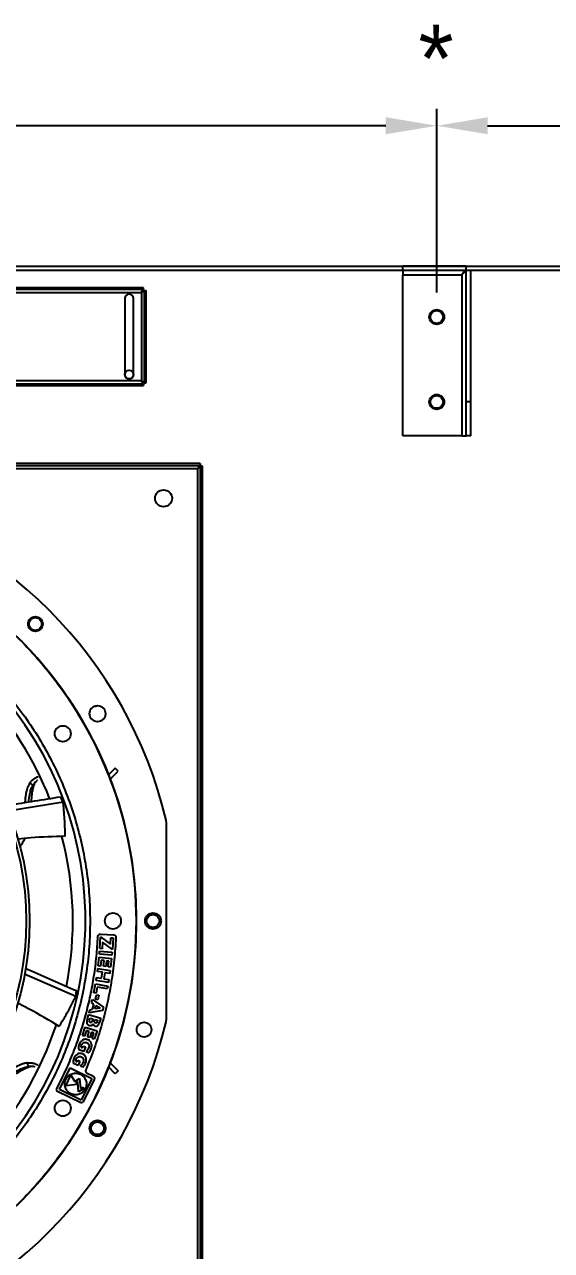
# Model space of a CAD drawing. Header units: inches. Extents: x 1229 to 1453, y -1023 to -720.
# Drawn here: x 1307.59 to 1323.12, y -934.96 to -898.87 of the extents above; entities that cross this region are included whole.
import ezdxf

# ---------------------------------------------------------------- set-up
doc = ezdxf.new("R2010")
doc.units = ezdxf.units.IN
doc.header["$MEASUREMENT"] = 0
doc.header["$PDSIZE"] = -1
doc.dimstyles.new('RAE Solutions', dxfattribs={"dimtxt": 2, "dimasz": 1.5, "dimexe": 0.5, "dimexo": 0.5, "dimgap": 0.5, "dimtad": 0, "dimtih": 1, "dimtoh": 1, "dimdec": 3, "dimrnd": 0.125, "dimzin": 1, "dimdsep": 46, "dimlunit": 5, "dimtxsty": 'Standard', "dimcen": 0.09, "dimadec": 0, "dimazin": 0, "dimtfac": 1, "dimtdec": 3, "dimtofl": 0, "dimtmove": 0, "dimatfit": 3, "dimfxl": 1, "dimtolj": 1, "dimtzin": 1, "dimarcsym": 0})

# ---------------------------------------------------------------- blocks, each defined once
blk = doc.blocks.new('*D274')
at = {"color": 0, "lineweight": -2, "transparency": 16777216}
for p, q in [((1279.736, -906.764), (1279.736, -901.353)), ((1319.736, -906.764), (1319.736, -901.353)), ((1281.236, -901.853), (1297.736, -901.853)), ((1318.236, -901.853), (1301.736, -901.853))]:
    blk.add_line(p, q, dxfattribs=at)
at = {"color": 0, "transparency": 16777216}
for points in [[(1281.236, -901.603), (1281.236, -902.103), (1279.736, -901.853)], [(1318.236, -901.603), (1318.236, -902.103), (1319.736, -901.853)]]:
    blk.add_solid(points, dxfattribs=at)
at = {"layer": 'Defpoints', "color": 0, "transparency": 16777216}
for p in [(1319.736, -901.853), (1279.736, -907.264), (1319.736, -907.264)]:
    blk.add_point(p, dxfattribs=at)
at = {"color": 0, "transparency": 16777216, "insert": (1299.736, -901.853), "char_height": 2, "attachment_point": 5}
blk.add_mtext('\\A1;40', dxfattribs=at)
blk = doc.blocks.new('*D275')
at = {"color": 0, "lineweight": -2, "transparency": 16777216}
for p, q in [((1319.736, -906.764), (1319.736, -901.353)), ((1359.674, -906.764), (1359.674, -901.353)), ((1321.236, -901.853), (1337.705, -901.853)), ((1358.174, -901.853), (1341.705, -901.853))]:
    blk.add_line(p, q, dxfattribs=at)
at = {"color": 0, "transparency": 16777216}
for points in [[(1321.236, -901.603), (1321.236, -902.103), (1319.736, -901.853)], [(1358.174, -901.603), (1358.174, -902.103), (1359.674, -901.853)]]:
    blk.add_solid(points, dxfattribs=at)
at = {"layer": 'Defpoints', "color": 0, "transparency": 16777216}
for p in [(1359.674, -901.853), (1319.736, -907.264), (1359.674, -907.264)]:
    blk.add_point(p, dxfattribs=at)
at = {"color": 0, "transparency": 16777216, "insert": (1339.705, -901.853), "char_height": 2, "attachment_point": 5}
blk.add_mtext('\\A1;40', dxfattribs=at)

msp = doc.modelspace()

# ---------------------------------------------------------------- linework, layer by layer
at = {"color": 18, "linetype": 'Continuous', "lineweight": 25, "true_color": 0x000000}
for p, q in [((1239.6739, -905.9825), (1358.6739, -905.9825)), ((1358.6739, -906.1155), (1239.6739, -906.1155)), ((1318.7364, -906.1125), (1318.7364, -905.9825)), ((1320.5993, -905.9825), (1318.7364, -905.9825)), ((1318.7364, -906.1125), (1318.7364, -906.2465)), ((1320.5993, -906.1125), (1320.5993, -905.9825)), ((1320.6064, -909.9825), (1320.6064, -906.1196)), ((1320.7364, -909.9825), (1320.7364, -906.1196)), ((1320.4724, -906.2465), (1318.7364, -906.2465)), ((1318.7364, -910.9825), (1318.7364, -906.2465)), ((1320.4724, -906.2465), (1320.4724, -910.9825)), ((1311.096, -906.6239), (1287.2517, -906.6239)), ((1311.096, -906.6739), (1287.2517, -906.6739)), ((1287.3069, -906.7569), (1311.0409, -906.7569)), ((1311.0409, -906.7569), (1311.0409, -909.3659)), ((1311.096, -906.6739), (1311.096, -906.6239)), ((1311.1239, -906.7017), (1311.1739, -906.7017)), ((1311.1239, -909.421), (1311.1239, -906.7017)), ((1311.1739, -909.421), (1311.1739, -906.7017)), ((1310.5489, -906.9364), (1310.5489, -909.1864)), ((1310.7989, -909.1864), (1310.7989, -906.9364)), ((1311.0409, -909.3659), (1287.3069, -909.3659)), ((1287.2517, -909.4489), (1311.096, -909.4489)), ((1287.2517, -909.4989), (1311.096, -909.4989)), ((1311.096, -909.4489), (1311.096, -909.4989)), ((1311.1239, -909.421), (1311.1739, -909.421)), ((1320.7364, -909.9825), (1320.6064, -909.9825)), ((1320.6064, -910.9825), (1320.6064, -909.9825)), ((1320.7364, -910.9825), (1320.7364, -909.9825)), ((1320.4724, -910.9825), (1318.7364, -910.9825)), ((1320.4724, -910.9825), (1320.6064, -910.9825)), ((1320.7364, -910.9825), (1320.6064, -910.9825)), ((1312.7665, -911.7987), (1285.7607, -911.7987)), ((1312.7665, -911.8617), (1285.7607, -911.8617)), ((1312.7665, -911.7987), (1312.7665, -911.8617)), ((1312.8366, -911.8687), (1312.7736, -911.8687)), ((1312.7736, -939.2706), (1312.7736, -911.8687)), ((1312.8366, -939.2706), (1312.8366, -911.8687)), ((1285.8366, -911.9447), (1312.6906, -911.9447)), ((1312.6906, -911.9447), (1312.6906, -939.1947)), ((1310.2668, -920.7656), (1310.0694, -920.963)), ((1310.1162, -921.0833), (1310.352, -920.8475)), ((1310.352, -920.8475), (1310.2668, -920.7656)), ((1308.7307, -921.7608), (1308.6553, -921.6059)), ((1308.7307, -921.7608), (1307.1038, -922.0277)), ((1307.7897, -921.7158), (1307.7889, -921.7448)), ((1307.7954, -921.7438), (1307.7983, -921.6845)), ((1311.7723, -922.3832), (1311.7618, -922.2929)), ((1311.7724, -925.2608), (1311.7723, -922.3832)), ((1311.7723, -928.1384), (1311.7724, -925.2608)), ((1309.8135, -926.0736), (1309.8343, -925.7284)), ((1309.8343, -925.7284), (1310.123, -925.9421)), ((1309.8364, -925.6475), (1310.2101, -925.6638)), ((1309.8924, -925.8835), (1309.8807, -926.0776)), ((1310.1814, -926.0957), (1309.8924, -925.8835)), ((1310.123, -925.9421), (1310.1343, -925.7538)), ((1310.1343, -925.7538), (1310.2017, -925.7579)), ((1310.2017, -925.7579), (1310.1814, -926.0957)), ((1309.7616, -926.5837), (1309.791, -926.3224)), ((1309.791, -926.3224), (1310.1572, -926.3636)), ((1309.7988, -926.2333), (1309.8065, -926.1453)), ((1310.1659, -926.2654), (1309.7988, -926.2333)), ((1309.8065, -926.1453), (1310.1736, -926.1773)), ((1309.8807, -926.0776), (1309.8135, -926.0736)), ((1310.1736, -926.1773), (1310.1659, -926.2654)), ((1309.7391, -926.75), (1309.7521, -926.6626)), ((1309.7521, -926.6626), (1310.1166, -926.7171)), ((1309.8285, -926.5913), (1309.7616, -926.5837)), ((1309.848, -926.4177), (1309.8285, -926.5913)), ((1309.9363, -926.4277), (1309.848, -926.4177)), ((1309.9181, -926.5897), (1309.9363, -926.4277)), ((1309.9849, -926.5972), (1309.9181, -926.5897)), ((1310.0032, -926.4352), (1309.9849, -926.5972)), ((1310.0802, -926.4438), (1310.0032, -926.4352)), ((1310.0612, -926.6134), (1310.0802, -926.4438)), ((1310.1283, -926.621), (1310.0612, -926.6134)), ((1310.1572, -926.3636), (1310.1283, -926.621)), ((1309.1058, -927.4832), (1307.5938, -926.8286)), ((1309.6996, -927.014), (1309.7127, -926.9266)), ((1310.0641, -927.0685), (1309.6996, -927.014)), ((1309.7127, -926.9266), (1309.8601, -926.9487)), ((1309.8865, -926.772), (1309.7391, -926.75)), ((1309.8601, -926.9487), (1309.8865, -926.772)), ((1309.9567, -926.7825), (1309.9303, -926.9591)), ((1309.9303, -926.9591), (1310.0771, -926.9811)), ((1310.1035, -926.8045), (1309.9567, -926.7825)), ((1310.0771, -926.9811), (1310.0641, -927.0685)), ((1310.1166, -926.7171), (1310.1035, -926.8045)), ((1309.1058, -927.4832), (1309.1261, -927.3121)), ((1309.6327, -927.374), (1309.6831, -927.1068)), ((1309.6988, -927.3865), (1309.6327, -927.374)), ((1309.6831, -927.1068), (1310.0452, -927.1751)), ((1309.6831, -927.5641), (1309.7114, -927.4307)), ((1309.7328, -927.2061), (1309.6988, -927.3865)), ((1309.7114, -927.4307), (1309.7814, -927.4456)), ((1310.0288, -927.262), (1309.7328, -927.2061)), ((1310.0452, -927.1751), (1310.0288, -927.262)), ((1309.5697, -927.6632), (1309.5919, -927.5717)), ((1309.6337, -927.7061), (1309.5697, -927.6632)), ((1309.5919, -927.5717), (1309.9162, -927.798)), ((1309.5961, -927.8615), (1309.6337, -927.7061)), ((1309.6649, -927.851), (1309.6907, -927.744)), ((1309.753, -927.579), (1309.6831, -927.5641)), ((1309.6907, -927.744), (1309.8181, -927.8289)), ((1309.7814, -927.4456), (1309.753, -927.579)), ((1309.4344, -928.1859), (1309.4817, -928.0184)), ((1309.4817, -928.0184), (1309.8363, -928.1186)), ((1309.4966, -927.9658), (1309.5191, -927.8727)), ((1309.8919, -927.8985), (1309.4966, -927.9658)), ((1309.5086, -928.1707), (1309.5224, -928.1217)), ((1309.5191, -927.8727), (1309.5961, -927.8615)), ((1309.5224, -928.1217), (1309.6064, -928.1454)), ((1309.6064, -928.1454), (1309.5893, -928.2061)), ((1309.8181, -927.8289), (1309.6649, -927.851)), ((1309.8363, -928.1186), (1309.7944, -928.2671)), ((1309.9162, -927.798), (1309.8919, -927.8985)), ((1311.7618, -928.2287), (1311.7723, -928.1384)), ((1309.2973, -928.6322), (1309.3773, -928.3817)), ((1309.4145, -928.4863), (1309.3614, -928.6527)), ((1309.3773, -928.3817), (1309.7284, -928.4938)), ((1309.4992, -928.5134), (1309.4145, -928.4863)), ((1309.4496, -928.6687), (1309.4992, -928.5134)), ((1309.4727, -928.323), (1309.5041, -928.3369)), ((1309.7284, -928.4938), (1309.6496, -928.7405)), ((1309.6584, -928.2089), (1309.6712, -928.1637)), ((1309.6712, -928.1637), (1309.7473, -928.1853)), ((1309.7473, -928.1853), (1309.7345, -928.2304)), ((1309.7714, -928.3175), (1309.7944, -928.2671)), ((1309.2437, -928.8161), (1309.2019, -928.8917)), ((1309.303, -928.7655), (1309.2437, -928.8161)), ((1309.3614, -928.6527), (1309.2973, -928.6322)), ((1309.5137, -928.6891), (1309.4496, -928.6687)), ((1309.5633, -928.5338), (1309.5137, -928.6891)), ((1309.6372, -928.5574), (1309.5633, -928.5338)), ((1309.5852, -928.72), (1309.6372, -928.5574)), ((1309.6496, -928.7405), (1309.5852, -928.72)), ((1309.0889, -929.2275), (1309.044, -929.3013)), ((1309.1502, -929.1794), (1309.0889, -929.2275)), ((1309.2019, -928.8917), (1309.1854, -928.978)), ((1309.3393, -929.1001), (1309.1972, -929.0492)), ((1309.2648, -928.9795), (1309.2654, -928.947)), ((1309.2648, -928.9795), (1309.3055, -928.9941)), ((1309.2654, -928.947), (1309.2724, -928.9192)), ((1309.3055, -928.9941), (1309.3233, -928.9447)), ((1309.3233, -928.9447), (1309.3868, -928.9675)), ((1309.3868, -928.9675), (1309.3393, -929.1001)), ((1309.4805, -929.143), (1309.4048, -929.1158)), ((1308.6254, -930.2234), (1308.9338, -929.5854)), ((1308.9338, -929.5854), (1309.5719, -929.8938)), ((1309.044, -929.3013), (1309.0239, -929.3868)), ((1309.1726, -929.5152), (1309.0328, -929.4584)), ((1309.1032, -929.3916), (1309.1052, -929.3592)), ((1309.1032, -929.3916), (1309.1433, -929.4079)), ((1309.1052, -929.3592), (1309.1133, -929.3317)), ((1309.1433, -929.4079), (1309.1631, -929.3593)), ((1309.1631, -929.3593), (1309.2256, -929.3847)), ((1309.2256, -929.3847), (1309.1726, -929.5152)), ((1309.312, -929.5638), (1309.2375, -929.5336)), ((1310.2668, -929.756), (1310.0694, -929.5586)), ((1310.1162, -929.4383), (1310.352, -929.6741)), ((1308.8082, -930.1148), (1308.9623, -929.7961)), ((1308.9623, -929.7961), (1309.0794, -929.9896)), ((1309.0794, -929.9896), (1309.2164, -929.897)), ((1309.2164, -929.897), (1309.2374, -930.1926)), ((1309.5719, -929.8938), (1309.2634, -930.5318)), ((1309.6443, -929.9256), (1309.3338, -930.568)), ((1309.4363, -929.7413), (1309.6063, -929.8224)), ((1310.352, -929.6741), (1310.2668, -929.756)), ((1309.2301, -930.6026), (1308.5847, -930.2948)), ((1309.2634, -930.5318), (1308.6254, -930.2234)), ((1309.1305, -930.074), (1308.8082, -930.1148)), ((1309.1671, -929.9982), (1309.1087, -930.0377)), ((1309.1087, -930.0377), (1309.1305, -930.074)), ((1309.1882, -930.2945), (1309.1671, -929.9982)), ((1309.3543, -930.1822), (1309.1882, -930.2945)), ((1309.2374, -930.1926), (1309.2951, -930.1536)), ((1309.2951, -930.1536), (1309.3543, -930.1822))]:
    msp.add_line(p, q, dxfattribs=at)
for centre, radius in [((1319.7364, -907.4825), 0.2187), ((1319.7364, -907.4825), 0.1875), ((1310.6739, -909.1737), 0.125), ((1319.7364, -909.9825), 0.2187), ((1319.7364, -909.9825), 0.1875), ((1311.6906, -912.8197), 0.25), ((1299.1739, -925.2608), 11.7126), ((1307.9153, -916.5194), 0.1875), ((1299.1739, -925.2608), 8.5704), ((1299.1739, -925.2608), 8.472), ((1311.3786, -925.2608), 0.1875), ((1309.7435, -931.3632), 0.1875)]:
    msp.add_circle(centre, radius, dxfattribs=at)
for centre, radius, start, end in [((1310.6739, -906.9364), 0.125, 0, 180), ((1310.6739, -909.1864), 0.125, 180, 0), ((1299.1739, -925.2608), 12.9331, 13.26667, 76.73333), ((1299.1739, -925.2608), 11.7147, 21.53134, 44.20264), ((1299.1739, -925.2608), 10.2157, 314.3624, 43.03697), ((1299.1739, -925.2608), 9.8425, 21.47517, 43.01243), ((1299.1739, -925.2608), 11.7147, 339.09994, 20.90006), ((1299.1739, -925.2608), 9.8425, 348.7557, 14.65988), ((1299.1739, -925.2608), 12.9331, 283.26667, 346.73333), ((1299.1739, -925.2608), 9.8425, 316.0273, 341.93053), ((1299.1739, -925.2608), 11.7147, 315.79736, 338.46866)]:
    msp.add_arc(centre, radius, start, end, dxfattribs=at)
for points, knots in [([(1320.4724, -906.2465), (1320.4829, -906.229), (1320.5041, -906.1939), (1320.5358, -906.1496), (1320.5676, -906.1186), (1320.5887, -906.1146), (1320.5993, -906.1125)], [0, 0, 0, 0, 0.24999971, 0.50000315, 0.74999934, 1, 1, 1, 1]), ([(1320.6064, -906.1196), (1320.6053, -906.1207), (1320.6031, -906.1228), (1320.5871, -906.1359), (1320.5608, -906.1593), (1320.5221, -906.1979), (1320.4897, -906.2296), (1320.4724, -906.2465)], [0, 0, 0, 0, 0.1511534, 0.3020013, 0.4605091, 0.7119824, 1, 1, 1, 1]), ([(1311.0409, -906.7569), (1311.0451, -906.7467), (1311.0537, -906.7265), (1311.0666, -906.7001), (1311.0795, -906.6813), (1311.0893, -906.6744), (1311.0948, -906.674), (1311.096, -906.6739)], [0, 0, 0, 0, 0.2332176, 0.4664862, 0.6997632, 0.9330417, 1, 1, 1, 1]), ([(1311.1239, -906.7017), (1311.1228, -906.706), (1311.1206, -906.7146), (1311.1038, -906.7274), (1311.0794, -906.7403), (1311.0567, -906.7501), (1311.0438, -906.7556), (1311.0409, -906.7569)], [0, 0, 0, 0, 0.2332229, 0.4664916, 0.6997641, 0.9330449, 1, 1, 1, 1]), ([(1311.096, -909.4489), (1311.0917, -909.4478), (1311.0831, -909.4456), (1311.0703, -909.4288), (1311.0574, -909.4045), (1311.0476, -909.3817), (1311.0421, -909.3688), (1311.0409, -909.3659)], [0, 0, 0, 0, 0.2332229, 0.4664903, 0.6997614, 0.9330409, 1, 1, 1, 1]), ([(1311.0409, -909.3659), (1311.051, -909.3702), (1311.0713, -909.3787), (1311.0977, -909.3916), (1311.1164, -909.4045), (1311.1233, -909.4143), (1311.1238, -909.4198), (1311.1239, -909.421)], [0, 0, 0, 0, 0.233225, 0.4664945, 0.6997631, 0.9330447, 1, 1, 1, 1]), ([(1312.7665, -911.8617), (1312.7661, -911.8621), (1312.7653, -911.8629), (1312.761, -911.8689), (1312.7545, -911.8775), (1312.7429, -911.8911), (1312.7212, -911.9131), (1312.702, -911.9329), (1312.6906, -911.9447)], [0, 0, 0, 0, 0.1202754, 0.2365964, 0.3512753, 0.4667359, 0.683958, 1, 1, 1, 1]), ([(1312.6906, -911.9447), (1312.7034, -911.9323), (1312.7241, -911.9123), (1312.7484, -911.8884), (1312.7643, -911.8756), (1312.7725, -911.8699), (1312.7733, -911.8691), (1312.7736, -911.8687)], [0, 0, 0, 0, 0.3427326, 0.5568104, 0.7264845, 0.8967102, 1, 1, 1, 1]), ([(1287.4643, -925.2608), (1287.4692, -925.0053), (1287.4788, -924.4944), (1287.5568, -923.7313), (1287.681, -922.9748), (1287.8553, -922.228), (1288.0778, -921.4942), (1288.3479, -920.7766), (1288.6644, -920.0781), (1289.0259, -919.4019), (1289.4308, -918.7507), (1289.8774, -918.1274), (1290.3639, -917.5347), (1290.8881, -916.975), (1291.4477, -916.4508), (1292.0405, -915.9644), (1292.6637, -915.5177), (1293.3149, -915.1128), (1293.9912, -914.7513), (1294.6896, -914.4349), (1295.4073, -914.1648), (1296.141, -913.9422), (1296.8878, -913.7681), (1297.6444, -913.6432), (1298.4075, -913.568), (1299.1739, -913.5429), (1299.9402, -913.568), (1300.7033, -913.6432), (1301.4599, -913.7681), (1302.2067, -913.9422), (1302.9404, -914.1648), (1303.6581, -914.4349), (1304.3565, -914.7513), (1305.0328, -915.1128), (1305.684, -915.5177), (1306.3073, -915.9644), (1306.9, -916.4508), (1307.4597, -916.975), (1307.9838, -917.5347), (1308.4703, -918.1274), (1308.9169, -918.7507), (1309.3218, -919.4019), (1309.6833, -920.0781), (1309.9998, -920.7766), (1310.2699, -921.4942), (1310.4924, -922.228), (1310.6667, -922.9748), (1310.7909, -923.7313), (1310.8689, -924.4944), (1310.8786, -925.0053), (1310.8834, -925.2608)], [0, 0, 0, 0, 0.0208333, 0.0416667, 0.0625, 0.0833333, 0.1041667, 0.125, 0.1458333, 0.1666667, 0.1875, 0.2083334, 0.2291667, 0.25, 0.2708334, 0.2916666, 0.3125, 0.3333333, 0.3541667, 0.375, 0.3958333, 0.4166666, 0.4375001, 0.4583333, 0.4791667, 0.5, 0.5208333, 0.5416667, 0.5625, 0.5833334, 0.6041667, 0.625, 0.6458334, 0.6666667, 0.6875, 0.7083334, 0.7291667, 0.75, 0.7708333, 0.7916667, 0.8125, 0.8333333, 0.8541667, 0.875, 0.8958333, 0.9166667, 0.9375, 0.9583333, 0.9791667, 1, 1, 1, 1]), ([(1307.6987, -916.5194), (1307.7019, -916.4915), (1307.7082, -916.4355), (1307.7573, -916.3637), (1307.8283, -916.3149), (1307.9136, -916.2972), (1307.9993, -916.3136), (1308.0714, -916.3617), (1308.1219, -916.434), (1308.1285, -916.4909), (1308.1318, -916.5194)], [0, 0, 0, 0, 0.1231631, 0.246863, 0.3721336, 0.4977232, 0.6232986, 0.7488632, 0.8744251, 1, 1, 1, 1]), ([(1308.1318, -916.5194), (1308.1285, -916.548), (1308.1219, -916.6051), (1308.071, -916.6775), (1307.9988, -916.7253), (1307.9136, -916.7415), (1307.829, -916.7241), (1307.758, -916.6759), (1307.7084, -916.604), (1307.7019, -916.5476), (1307.6987, -916.5194)], [0, 0, 0, 0, 0.1259762, 0.2519645, 0.3777906, 0.502428, 0.6266806, 0.7512172, 0.8757515, 1, 1, 1, 1]), ([(1306.9026, -918.3736), (1307.0658, -918.5646), (1307.3921, -918.9467), (1307.8271, -919.563), (1308.2192, -920.2068), (1308.5626, -920.8782), (1308.8566, -921.5725), (1309.0991, -922.2865), (1309.2893, -923.0162), (1309.4249, -923.7577), (1309.5102, -924.5073), (1309.5208, -925.0096), (1309.5261, -925.2608)], [0, 0, 0, 0, 0.1, 0.1999999, 0.3, 0.4, 0.5, 0.6, 0.7, 0.8, 0.9, 1, 1, 1, 1]), ([(1309.5072, -919.1584), (1309.5107, -919.1279), (1309.5176, -919.0668), (1309.5712, -918.9886), (1309.6484, -918.9354), (1309.7413, -918.916), (1309.8349, -918.9338), (1309.9137, -918.9863), (1309.9689, -919.0652), (1309.9761, -919.1273), (1309.9797, -919.1584)], [0, 0, 0, 0, 0.1236678, 0.246955, 0.3715494, 0.4972579, 0.622959, 0.7486425, 0.8743191, 1, 1, 1, 1]), ([(1309.9797, -919.1584), (1309.9761, -919.1896), (1309.9689, -919.2519), (1309.9135, -919.3308), (1309.8346, -919.3831), (1309.7416, -919.4008), (1309.6494, -919.3817), (1309.572, -919.3292), (1309.5178, -919.2508), (1309.5108, -919.1892), (1309.5072, -919.1584)], [0, 0, 0, 0, 0.1258787, 0.2517706, 0.3776737, 0.5027418, 0.6267389, 0.7509527, 0.8756046, 1, 1, 1, 1]), ([(1308.4844, -919.749), (1308.4879, -919.7181), (1308.495, -919.6562), (1308.5496, -919.5776), (1308.6277, -919.5251), (1308.7206, -919.5066), (1308.8135, -919.5251), (1308.8915, -919.5776), (1308.9462, -919.6562), (1308.9533, -919.7181), (1308.9568, -919.749)], [0, 0, 0, 0, 0.12500056, 0.25000043, 0.37499897, 0.50000156, 0.62500103, 0.74999957, 0.87499944, 1, 1, 1, 1]), ([(1308.9568, -919.749), (1308.9533, -919.7799), (1308.9462, -919.8417), (1308.8915, -919.9204), (1308.8135, -919.9729), (1308.7206, -919.9914), (1308.6277, -919.9729), (1308.5496, -919.9204), (1308.495, -919.8417), (1308.4879, -919.7799), (1308.4844, -919.749)], [0, 0, 0, 0, 0.12500056, 0.25000043, 0.37499897, 0.49999844, 0.62500103, 0.74999957, 0.87499944, 1, 1, 1, 1]), ([(1307.7433, -921.2131), (1307.7374, -921.2226), (1307.7253, -921.2422), (1307.7087, -921.2737), (1307.6928, -921.3075), (1307.6798, -921.3395), (1307.6678, -921.3731), (1307.6562, -921.4102), (1307.6447, -921.454), (1307.6348, -921.4995), (1307.6257, -921.5503), (1307.6175, -921.6084), (1307.6102, -921.6793), (1307.6059, -921.735), (1307.6041, -921.7685), (1307.6038, -921.7745)], [0, 0, 0, 0, 0.0582396, 0.1192338, 0.1828828, 0.2491111, 0.2950992, 0.3644399, 0.4470258, 0.5248005, 0.601479, 0.7103133, 0.8248261, 0.9683841, 1, 1, 1, 1]), ([(1307.7201, -921.7558), (1307.7211, -921.7378), (1307.7264, -921.6449), (1307.7467, -921.5127), (1307.789, -921.3686), (1307.8207, -921.3056), (1307.8363, -921.2745)], [0, 0, 0, 0, 0.1094193, 0.561939, 0.7836919, 1, 1, 1, 1]), ([(1307.7433, -921.2131), (1307.7506, -921.2027), (1307.7669, -921.1796), (1307.7963, -921.1447), (1307.8277, -921.1124), (1307.8584, -921.085), (1307.8865, -921.0628), (1307.9176, -921.0416), (1307.9483, -921.0254), (1307.9787, -921.0144), (1307.9875, -921.0199), (1307.9922, -921.0229)], [0, 0, 0, 0, 0.07973062, 0.17825524, 0.29699472, 0.38794582, 0.48057355, 0.58257212, 0.72017982, 0.85348072, 1, 1, 1, 1]), ([(1307.8363, -921.2745), (1307.8352, -921.2723), (1307.8328, -921.2676), (1307.8255, -921.2593), (1307.8154, -921.2502), (1307.8024, -921.2408), (1307.7876, -921.2319), (1307.7722, -921.224), (1307.7571, -921.2176), (1307.7478, -921.2145), (1307.7433, -921.2131)], [0, 0, 0, 0, 0.1149699, 0.2381269, 0.3674108, 0.5000006, 0.6325863, 0.7618621, 0.8850318, 1, 1, 1, 1]), ([(1307.889, -921.2179), (1307.8825, -921.231), (1307.8693, -921.2572), (1307.8529, -921.3032), (1307.8376, -921.3557), (1307.8236, -921.4169), (1307.8126, -921.4806), (1307.804, -921.544), (1307.7971, -921.6087), (1307.7924, -921.6701), (1307.7895, -921.717), (1307.7886, -921.7378), (1307.7882, -921.7449)], [0, 0, 0, 0, 0.1011459, 0.203896, 0.2928918, 0.4152432, 0.5485184, 0.6392052, 0.753155, 0.8901965, 0.9621772, 1, 1, 1, 1]), ([(1307.9786, -921.1245), (1307.976, -921.1222), (1307.9707, -921.1176), (1307.934, -921.1475), (1307.886, -921.1971), (1307.8529, -921.2488), (1307.8363, -921.2745)], [0, 0, 0, 0, 0.2444646, 0.4943332, 0.7479227, 1, 1, 1, 1]), ([(1307.0364, -921.8657), (1307.0656, -921.8609), (1307.6063, -921.7726), (1308.1453, -921.687), (1308.6553, -921.6059)], [0, 0, 0, 0, 0.0539152, 1, 1, 1, 1]), ([(1308.7913, -922.7666), (1308.7904, -922.7082), (1308.7885, -922.5955), (1308.7824, -922.4324), (1308.7739, -922.268), (1308.7624, -922.1004), (1308.748, -921.9281), (1308.7364, -921.8158), (1308.7307, -921.7608)], [0, 0, 0, 0, 0.173712, 0.3354176, 0.48507629, 0.66326683, 0.83491621, 1, 1, 1, 1]), ([(1308.7913, -922.7666), (1308.4526, -922.7773), (1307.9862, -922.792), (1307.5223, -922.8391), (1307.3953, -922.852)], [0, 0, 0, 0, 0.7262285, 1, 1, 1, 1]), ([(1307.5962, -922.8329), (1307.5852, -922.8586), (1307.5482, -922.9452), (1307.4952, -923.0254), (1307.458, -923.0819)], [0, 0, 0, 0, 0.2958955, 1, 1, 1, 1]), ([(1310.8834, -925.2608), (1310.8786, -925.5163), (1310.8689, -926.0272), (1310.7909, -926.7903), (1310.6667, -927.5468), (1310.4924, -928.2936), (1310.2699, -929.0274), (1309.9998, -929.745), (1309.6833, -930.4435), (1309.3218, -931.1197), (1308.9169, -931.7709), (1308.4703, -932.3942), (1307.9838, -932.9869), (1307.4597, -933.5466), (1306.9, -934.0708), (1306.3073, -934.5572), (1305.684, -935.0039), (1305.0328, -935.4088), (1304.3565, -935.7703), (1303.6581, -936.0867), (1302.9404, -936.3568), (1302.2067, -936.5794), (1301.4599, -936.7535), (1300.7033, -936.8784), (1299.9402, -936.9536), (1299.1739, -936.9787), (1298.4075, -936.9536), (1297.6444, -936.8784), (1296.8878, -936.7535), (1296.141, -936.5794), (1295.4073, -936.3568), (1294.6896, -936.0867), (1293.9912, -935.7702), (1293.3149, -935.4088), (1292.6637, -935.0039), (1292.0405, -934.5572), (1291.4477, -934.0708), (1290.8881, -933.5466), (1290.3639, -932.9869), (1289.8774, -932.3942), (1289.4308, -931.7709), (1289.0259, -931.1197), (1288.6644, -930.4435), (1288.3479, -929.745), (1288.0778, -929.0274), (1287.8553, -928.2936), (1287.681, -927.5468), (1287.5568, -926.7903), (1287.4788, -926.0272), (1287.4692, -925.5163), (1287.4643, -925.2608)], [0, 0, 0, 0, 0.0208333, 0.0416667, 0.0625, 0.0833333, 0.1041667, 0.125, 0.1458333, 0.1666667, 0.1875, 0.2083333, 0.2291667, 0.25, 0.2708333, 0.2916666, 0.3125, 0.3333333, 0.3541666, 0.375, 0.3958333, 0.4166666, 0.4375, 0.4583333, 0.4791667, 0.5, 0.5208333, 0.5416667, 0.5624999, 0.5833334, 0.6041667, 0.625, 0.6458333, 0.6666667, 0.6875, 0.7083334, 0.7291666, 0.75, 0.7708333, 0.7916666, 0.8125, 0.8333333, 0.8541667, 0.875, 0.8958333, 0.9166667, 0.9375, 0.9583333, 0.9791667, 1, 1, 1, 1]), ([(1309.5261, -925.2608), (1309.5208, -925.512), (1309.5102, -926.0143), (1309.4249, -926.7639), (1309.2893, -927.5054), (1309.0991, -928.2351), (1308.8566, -928.949), (1308.5626, -929.6434), (1308.2192, -930.3147), (1307.8271, -930.9586), (1307.3921, -931.5749), (1307.0658, -931.957), (1306.9026, -932.148)], [0, 0, 0, 0, 0.10000001, 0.20000001, 0.30000005, 0.40000004, 0.49999999, 0.59999998, 0.70000005, 0.80000007, 0.90000005, 1, 1, 1, 1]), ([(1309.9613, -925.2608), (1309.9648, -925.2299), (1309.9719, -925.168), (1310.0265, -925.0894), (1310.1046, -925.0369), (1310.1975, -925.0184), (1310.2903, -925.0369), (1310.3684, -925.0894), (1310.423, -925.168), (1310.4301, -925.2299), (1310.4337, -925.2608)], [0, 0, 0, 0, 0.1250003, 0.2500003, 0.3749989, 0.4999984, 0.6250011, 0.7499997, 0.8749997, 1, 1, 1, 1]), ([(1310.4337, -925.2608), (1310.4301, -925.2917), (1310.423, -925.3535), (1310.3684, -925.4322), (1310.2903, -925.4847), (1310.1975, -925.5032), (1310.1046, -925.4847), (1310.0265, -925.4322), (1309.9719, -925.3535), (1309.9648, -925.2917), (1309.9613, -925.2608)], [0, 0, 0, 0, 0.1250003, 0.2500003, 0.3749989, 0.5000016, 0.6250011, 0.7499997, 0.8749997, 1, 1, 1, 1]), ([(1311.1424, -925.2608), (1311.1459, -925.2299), (1311.153, -925.1684), (1311.207, -925.0902), (1311.2842, -925.0376), (1311.3767, -925.0184), (1311.47, -925.0362), (1311.5488, -925.0886), (1311.604, -925.1675), (1311.6112, -925.2297), (1311.6148, -925.2608)], [0, 0, 0, 0, 0.1248118, 0.2487714, 0.3724205, 0.4972353, 0.6229443, 0.7486446, 0.8743275, 1, 1, 1, 1]), ([(1311.6148, -925.2608), (1311.6112, -925.2919), (1311.604, -925.3541), (1311.5488, -925.433), (1311.47, -925.4854), (1311.3767, -925.5032), (1311.2842, -925.484), (1311.2071, -925.4314), (1311.153, -925.3533), (1311.1459, -925.2917), (1311.1424, -925.2608)], [0, 0, 0, 0, 0.1256863, 0.2513821, 0.3770963, 0.5028119, 0.6275054, 0.751093, 0.8750863, 1, 1, 1, 1]), ([(1308.5489, -930.1871), (1308.6365, -930.0137), (1308.8118, -929.6669), (1309.0378, -929.1295), (1309.2361, -928.5813), (1309.4034, -928.0229), (1309.5399, -927.4562), (1309.6445, -926.8827), (1309.7197, -926.3045), (1309.7428, -925.9167), (1309.7543, -925.7228)], [0, 0, 0, 0, 0.1250001, 0.2500001, 0.375, 0.5, 0.625, 0.75, 0.875, 1, 1, 1, 1]), ([(1310.2853, -925.7459), (1310.2717, -925.9686), (1310.2445, -926.414), (1310.1528, -927.0773), (1310.0245, -927.7343), (1309.8554, -928.382), (1309.6505, -929.0196), (1309.482, -929.4327), (1309.3978, -929.6393)], [0, 0, 0, 0, 0.1666667, 0.3333333, 0.5, 0.6666667, 0.8333332, 1, 1, 1, 1]), ([(1309.7543, -925.7228), (1309.756, -925.7125), (1309.7592, -925.692), (1309.7785, -925.6668), (1309.8053, -925.6497), (1309.8261, -925.6483), (1309.8364, -925.6475)], [0, 0, 0, 0, 0.2499946, 0.4999976, 0.75, 1, 1, 1, 1]), ([(1310.2101, -925.6638), (1310.2203, -925.6655), (1310.2409, -925.6687), (1310.2661, -925.6881), (1310.2831, -925.7149), (1310.2846, -925.7356), (1310.2853, -925.7459)], [0, 0, 0, 0, 0.2499998, 0.4999981, 0.7500005, 1, 1, 1, 1]), ([(1307.6231, -926.6551), (1307.6505, -926.667), (1308.1533, -926.8851), (1308.6533, -927.1046), (1309.1261, -927.3121)], [0, 0, 0, 0, 0.054344, 1, 1, 1, 1]), ([(1308.6131, -928.3621), (1308.3223, -928.188), (1307.9229, -927.9487), (1307.508, -927.738), (1307.3951, -927.6806)], [0, 0, 0, 0, 0.7277419, 1, 1, 1, 1]), ([(1308.6131, -928.3621), (1308.6438, -928.3125), (1308.7032, -928.2167), (1308.7862, -928.0761), (1308.8679, -927.9332), (1308.9489, -927.7861), (1309.03, -927.6333), (1309.0809, -927.5325), (1309.1058, -927.4832)], [0, 0, 0, 0, 0.1737122, 0.3354178, 0.4850765, 0.6632671, 0.8349161, 1, 1, 1, 1]), ([(1309.4344, -928.1859), (1309.4314, -928.1975), (1309.4259, -928.2187), (1309.427, -928.2406), (1309.4276, -928.2505)], [0, 0, 0, 0, 0.5467998, 1, 1, 1, 1]), ([(1309.4276, -928.2505), (1309.429, -928.2589), (1309.4318, -928.2747), (1309.4396, -928.2886), (1309.4433, -928.295)], [0, 0, 0, 0, 0.5380935, 1, 1, 1, 1]), ([(1309.4433, -928.295), (1309.4475, -928.3006), (1309.4557, -928.3116), (1309.4671, -928.3192), (1309.4727, -928.323)], [0, 0, 0, 0, 0.5097691, 1, 1, 1, 1]), ([(1309.5054, -928.2242), (1309.5044, -928.2209), (1309.5024, -928.2135), (1309.5025, -928.1952), (1309.506, -928.181), (1309.5086, -928.1707)], [0, 0, 0, 0, 0.1913731, 0.417736, 1, 1, 1, 1]), ([(1309.5041, -928.3369), (1309.5145, -928.339), (1309.5354, -928.3432), (1309.5559, -928.337), (1309.5661, -928.3339)], [0, 0, 0, 0, 0.4994816, 1, 1, 1, 1]), ([(1309.5343, -928.2476), (1309.5308, -928.2465), (1309.5242, -928.2444), (1309.5158, -928.2392), (1309.5092, -928.2325), (1309.5066, -928.227), (1309.5054, -928.2242)], [0, 0, 0, 0, 0.2803289, 0.5308512, 0.765229, 1, 1, 1, 1]), ([(1309.5683, -928.2414), (1309.5659, -928.2431), (1309.5612, -928.2464), (1309.5527, -928.249), (1309.5435, -928.2495), (1309.5374, -928.2482), (1309.5343, -928.2476)], [0, 0, 0, 0, 0.24471167, 0.48287325, 0.72999598, 1, 1, 1, 1]), ([(1309.5661, -928.3339), (1309.5757, -928.3287), (1309.5966, -928.3175), (1309.6094, -928.2976), (1309.6163, -928.2869)], [0, 0, 0, 0, 0.46414611, 1, 1, 1, 1]), ([(1309.5893, -928.2061), (1309.587, -928.2133), (1309.5826, -928.2267), (1309.5728, -928.2367), (1309.5683, -928.2414)], [0, 0, 0, 0, 0.54013367, 1, 1, 1, 1]), ([(1309.6163, -928.2869), (1309.6185, -928.2956), (1309.6225, -928.312), (1309.6355, -928.3325), (1309.6527, -928.3474), (1309.6663, -928.3525), (1309.6733, -928.3551)], [0, 0, 0, 0, 0.2841584, 0.5380658, 0.763517, 1, 1, 1, 1]), ([(1309.6613, -928.2464), (1309.66, -928.2439), (1309.6573, -928.2389), (1309.6552, -928.226), (1309.6571, -928.216), (1309.6584, -928.2089)], [0, 0, 0, 0, 0.2142756, 0.4452135, 1, 1, 1, 1]), ([(1309.6845, -928.264), (1309.6799, -928.2622), (1309.6705, -928.2585), (1309.6644, -928.2505), (1309.6613, -928.2464)], [0, 0, 0, 0, 0.4914978, 1, 1, 1, 1]), ([(1309.6733, -928.3551), (1309.6786, -928.3563), (1309.6893, -928.3588), (1309.7128, -928.3579), (1309.7291, -928.3508), (1309.7403, -928.3459)], [0, 0, 0, 0, 0.2365317, 0.4755711, 1, 1, 1, 1]), ([(1309.7133, -928.2609), (1309.7086, -928.2628), (1309.6993, -928.2666), (1309.6894, -928.2649), (1309.6845, -928.264)], [0, 0, 0, 0, 0.50574, 1, 1, 1, 1]), ([(1309.7345, -928.2304), (1309.7322, -928.2372), (1309.7288, -928.2466), (1309.7204, -928.2565), (1309.7156, -928.2595), (1309.7133, -928.2609)], [0, 0, 0, 0, 0.5562231, 0.7866078, 1, 1, 1, 1]), ([(1309.7403, -928.3459), (1309.746, -928.3423), (1309.758, -928.3347), (1309.7668, -928.3235), (1309.7714, -928.3175)], [0, 0, 0, 0, 0.4726028, 1, 1, 1, 1]), ([(1310.8983, -928.4604), (1310.9015, -928.4321), (1310.908, -928.3756), (1310.9577, -928.3038), (1311.0286, -928.2556), (1311.1133, -928.2382), (1311.1987, -928.2545), (1311.2709, -928.3026), (1311.3215, -928.3749), (1311.3281, -928.4319), (1311.3314, -928.4604)], [0, 0, 0, 0, 0.1247761, 0.2492681, 0.3731868, 0.4974528, 0.6229639, 0.7486573, 0.8743365, 1, 1, 1, 1]), ([(1311.3314, -928.4604), (1311.3281, -928.4889), (1311.3215, -928.5458), (1311.2709, -928.6181), (1311.1987, -928.6662), (1311.1131, -928.6826), (1311.0281, -928.6649), (1310.9573, -928.6165), (1310.908, -928.5449), (1310.9015, -928.4886), (1310.8983, -928.4604)], [0, 0, 0, 0, 0.1256207, 0.2512443, 0.3768827, 0.5025359, 0.6279122, 0.7518756, 0.8754947, 1, 1, 1, 1]), ([(1309.2724, -928.9192), (1309.2793, -928.9036), (1309.2893, -928.8808), (1309.3118, -928.8572), (1309.3247, -928.8491), (1309.331, -928.845)], [0, 0, 0, 0, 0.5269166, 0.7659703, 1, 1, 1, 1]), ([(1309.4504, -928.7551), (1309.4376, -928.7512), (1309.4127, -928.7436), (1309.3741, -928.7423), (1309.3368, -928.7488), (1309.3144, -928.7599), (1309.303, -928.7655)], [0, 0, 0, 0, 0.2634457, 0.5098828, 0.7511869, 1, 1, 1, 1]), ([(1309.331, -928.845), (1309.3377, -928.8419), (1309.3507, -928.8358), (1309.3802, -928.8305), (1309.402, -928.8358), (1309.4168, -928.8394)], [0, 0, 0, 0, 0.2477257, 0.4895993, 1, 1, 1, 1]), ([(1309.4168, -928.8394), (1309.4299, -928.8453), (1309.4564, -928.8574), (1309.473, -928.8815), (1309.4814, -928.8938)], [0, 0, 0, 0, 0.490678, 1, 1, 1, 1]), ([(1309.5599, -928.8574), (1309.5545, -928.8458), (1309.5438, -928.8227), (1309.5186, -928.7938), (1309.4874, -928.7703), (1309.463, -928.7603), (1309.4504, -928.7551)], [0, 0, 0, 0, 0.2486275, 0.4900013, 0.7365508, 1, 1, 1, 1]), ([(1309.5559, -929.0206), (1309.564, -928.9922), (1309.5757, -928.9509), (1309.5721, -928.8948), (1309.5639, -928.8698), (1309.5599, -928.8574)], [0, 0, 0, 0, 0.5270945, 0.7661357, 1, 1, 1, 1]), ([(1309.2979, -929.175), (1309.2852, -929.1706), (1309.2607, -929.1621), (1309.2222, -929.1591), (1309.1847, -929.1641), (1309.1618, -929.1743), (1309.1502, -929.1794)], [0, 0, 0, 0, 0.263448, 0.5098858, 0.751189, 1, 1, 1, 1]), ([(1309.1854, -928.978), (1309.1852, -928.9914), (1309.185, -929.0159), (1309.1934, -929.0389), (1309.1972, -929.0492)], [0, 0, 0, 0, 0.5505471, 1, 1, 1, 1]), ([(1309.403, -929.2818), (1309.3981, -929.2699), (1309.3884, -929.2465), (1309.3644, -929.2165), (1309.3342, -929.1917), (1309.3103, -929.1807), (1309.2979, -929.175)], [0, 0, 0, 0, 0.2486325, 0.4900052, 0.7365447, 1, 1, 1, 1]), ([(1309.4818, -929.0016), (1309.4729, -929.022), (1309.4542, -929.0648), (1309.4217, -929.0983), (1309.4048, -929.1158)], [0, 0, 0, 0, 0.4782687, 1, 1, 1, 1]), ([(1309.4805, -929.143), (1309.4957, -929.1261), (1309.5283, -929.09), (1309.5463, -929.0448), (1309.5559, -929.0206)], [0, 0, 0, 0, 0.46563761, 1, 1, 1, 1]), ([(1309.4814, -928.8938), (1309.4848, -928.901), (1309.4919, -928.9159), (1309.4955, -928.9534), (1309.4875, -928.9817), (1309.4818, -929.0016)], [0, 0, 0, 0, 0.2144941, 0.4444935, 1, 1, 1, 1]), ([(1306.1207, -930.2723), (1306.1581, -930.2683), (1306.2787, -930.2554), (1306.4752, -930.2036), (1306.7038, -930.1155), (1306.9092, -929.9953), (1307.0966, -929.8592), (1307.2831, -929.7247), (1307.449, -929.6263), (1307.5884, -929.5697), (1307.6573, -929.5552), (1307.6914, -929.548)], [0, 0, 0, 0, 0.0620614, 0.2004007, 0.3390282, 0.477389, 0.6126252, 0.7451511, 0.8746434, 0.9381013, 1, 1, 1, 1]), ([(1307.6814, -929.437), (1307.6703, -929.4383), (1307.6475, -929.4411), (1307.6126, -929.4477), (1307.5763, -929.4564), (1307.5432, -929.4661), (1307.5095, -929.4777), (1307.4732, -929.4917), (1307.432, -929.5099), (1307.3903, -929.5305), (1307.3449, -929.5551), (1307.2945, -929.5848), (1307.2346, -929.6231), (1307.1649, -929.6708), (1307.0793, -929.732), (1306.987, -929.8001), (1306.8999, -929.8631), (1306.8245, -929.9145), (1306.7506, -929.9604), (1306.6612, -930.0087), (1306.5456, -930.0609), (1306.3999, -930.1112), (1306.2841, -930.1419), (1306.2168, -930.1527), (1306.2099, -930.1538)], [0, 0, 0, 0, 0.0202483, 0.0414534, 0.0635798, 0.0866, 0.1026437, 0.1267157, 0.1553626, 0.182381, 0.2090208, 0.2469633, 0.2866201, 0.3364241, 0.3996143, 0.4780489, 0.5477249, 0.5993163, 0.6481885, 0.7096706, 0.7866943, 0.8792852, 0.9875744, 1, 1, 1, 1]), ([(1307.7685, -929.554), (1307.7543, -929.557), (1307.7256, -929.563), (1307.6796, -929.5788), (1307.6291, -929.5994), (1307.5727, -929.6265), (1307.5251, -929.6527), (1307.4906, -929.6729), (1307.4691, -929.6858), (1307.4436, -929.7017), (1307.4141, -929.7205), (1307.3809, -929.7425), (1307.3577, -929.7585), (1307.3454, -929.7669)], [0, 0, 0, 0, 0.1134613, 0.2288293, 0.3287244, 0.4662082, 0.6156025, 0.655734, 0.7054733, 0.7648023, 0.8336923, 0.9121068, 1, 1, 1, 1]), ([(1307.6814, -929.437), (1307.6941, -929.4363), (1307.7223, -929.4347), (1307.7679, -929.4359), (1307.8128, -929.4403), (1307.8533, -929.4471), (1307.8882, -929.4553), (1307.9241, -929.4663), (1307.956, -929.4803), (1307.9835, -929.4971), (1307.9847, -929.5075), (1307.9853, -929.513)], [0, 0, 0, 0, 0.0797342, 0.1782556, 0.2969954, 0.3879448, 0.4805745, 0.5825715, 0.7201796, 0.8534806, 1, 1, 1, 1]), ([(1307.6914, -929.548), (1307.6924, -929.5457), (1307.6946, -929.541), (1307.6966, -929.5301), (1307.6973, -929.5165), (1307.6966, -929.5005), (1307.6944, -929.4834), (1307.6909, -929.4664), (1307.6865, -929.4506), (1307.6831, -929.4414), (1307.6814, -929.437)], [0, 0, 0, 0, 0.1149685, 0.2381233, 0.3674121, 0.4999945, 0.6325803, 0.7618668, 0.8850252, 1, 1, 1, 1]), ([(1307.8974, -929.5658), (1307.8975, -929.5623), (1307.8978, -929.5552), (1307.8516, -929.5452), (1307.7829, -929.5387), (1307.7218, -929.5449), (1307.6914, -929.548)], [0, 0, 0, 0, 0.244465, 0.4943353, 0.7479238, 1, 1, 1, 1]), ([(1309.0239, -929.3868), (1309.0232, -929.4003), (1309.022, -929.4247), (1309.0295, -929.448), (1309.0328, -929.4584)], [0, 0, 0, 0, 0.5505482, 1, 1, 1, 1]), ([(1309.1133, -929.3317), (1309.1209, -929.3163), (1309.1318, -929.294), (1309.1552, -929.2713), (1309.1684, -929.2638), (1309.1749, -929.26)], [0, 0, 0, 0, 0.5269202, 0.765962, 1, 1, 1, 1]), ([(1309.1749, -929.26), (1309.1817, -929.2572), (1309.195, -929.2515), (1309.2246, -929.2475), (1309.2462, -929.2537), (1309.2609, -929.2579)], [0, 0, 0, 0, 0.2477305, 0.4895972, 1, 1, 1, 1]), ([(1309.3191, -929.4226), (1309.3094, -929.4427), (1309.2889, -929.4846), (1309.2551, -929.5168), (1309.2375, -929.5336)], [0, 0, 0, 0, 0.4782701, 1, 1, 1, 1]), ([(1309.2609, -929.2579), (1309.2737, -929.2644), (1309.2997, -929.2775), (1309.3152, -929.3023), (1309.3232, -929.3149)], [0, 0, 0, 0, 0.4906758, 1, 1, 1, 1]), ([(1309.312, -929.5638), (1309.3279, -929.5476), (1309.3619, -929.5129), (1309.3818, -929.4685), (1309.3924, -929.4447)], [0, 0, 0, 0, 0.465642, 1, 1, 1, 1]), ([(1309.3232, -929.3149), (1309.3263, -929.3222), (1309.3327, -929.3374), (1309.3348, -929.3751), (1309.3256, -929.4029), (1309.3191, -929.4226)], [0, 0, 0, 0, 0.2144989, 0.4444966, 1, 1, 1, 1]), ([(1309.3924, -929.4447), (1309.4016, -929.4167), (1309.4151, -929.3759), (1309.4137, -929.3197), (1309.4066, -929.2943), (1309.403, -929.2818)], [0, 0, 0, 0, 0.52709404, 0.76613569, 1, 1, 1, 1]), ([(1308.9599, -930.3456), (1308.9244, -930.3231), (1308.8535, -930.2782), (1308.7901, -930.1656), (1308.7721, -930.0399), (1308.8042, -929.9163), (1308.8812, -929.8143), (1308.9908, -929.7503), (1309.1184, -929.7302), (1309.1977, -929.7578), (1309.2373, -929.7717)], [0, 0, 0, 0, 0.1249989, 0.249999, 0.3749995, 0.4999997, 0.6250004, 0.7500004, 0.8750011, 1, 1, 1, 1]), ([(1309.2373, -929.7717), (1309.2728, -929.7942), (1309.3437, -929.8391), (1309.4072, -929.9516), (1309.4251, -930.0773), (1309.393, -930.2009), (1309.3161, -930.3029), (1309.2064, -930.3669), (1309.0788, -930.3871), (1308.9996, -930.3594), (1308.9599, -930.3456)], [0, 0, 0, 0, 0.1250004, 0.2500001, 0.3749999, 0.4999991, 0.6249992, 0.749999, 0.8749993, 1, 1, 1, 1]), ([(1309.3978, -929.6393), (1309.3949, -929.649), (1309.389, -929.6683), (1309.3949, -929.6987), (1309.4105, -929.7253), (1309.4277, -929.736), (1309.4363, -929.7413)], [0, 0, 0, 0, 0.25000063, 0.50000106, 0.74999905, 1, 1, 1, 1]), ([(1309.6063, -929.8224), (1309.615, -929.8278), (1309.6323, -929.8386), (1309.648, -929.8657), (1309.6536, -929.8964), (1309.6474, -929.9158), (1309.6443, -929.9256)], [0, 0, 0, 0, 0.2500103, 0.5000071, 0.750003, 1, 1, 1, 1]), ([(1308.5847, -930.2948), (1308.5801, -930.2922), (1308.5708, -930.2871), (1308.5592, -930.2761), (1308.5499, -930.2633), (1308.5434, -930.2487), (1308.5399, -930.2332), (1308.5396, -930.2173), (1308.5423, -930.2015), (1308.5467, -930.1919), (1308.5489, -930.1871)], [0, 0, 0, 0, 0.125001, 0.2500046, 0.3750042, 0.5000002, 0.6249979, 0.749999, 0.8749994, 1, 1, 1, 1]), ([(1308.4844, -930.7726), (1308.4879, -930.7417), (1308.495, -930.6799), (1308.5496, -930.6012), (1308.6277, -930.5487), (1308.7206, -930.5302), (1308.8135, -930.5487), (1308.8915, -930.6012), (1308.9462, -930.6799), (1308.9533, -930.7417), (1308.9568, -930.7726)], [0, 0, 0, 0, 0.12500056, 0.25000043, 0.37499897, 0.50000156, 0.62500103, 0.74999957, 0.87499944, 1, 1, 1, 1]), ([(1309.3338, -930.568), (1309.3281, -930.5764), (1309.3168, -930.5932), (1309.2895, -930.6079), (1309.2589, -930.6126), (1309.2397, -930.6059), (1309.2301, -930.6026)], [0, 0, 0, 0, 0.25, 0.4999954, 0.7500024, 1, 1, 1, 1]), ([(1308.9568, -930.7726), (1308.9533, -930.8035), (1308.9462, -930.8654), (1308.8915, -930.944), (1308.8135, -930.9965), (1308.7206, -931.015), (1308.6277, -930.9965), (1308.5496, -930.944), (1308.495, -930.8654), (1308.4879, -930.8035), (1308.4844, -930.7726)], [0, 0, 0, 0, 0.12500056, 0.25000043, 0.37499897, 0.49999844, 0.62500103, 0.74999957, 0.87499944, 1, 1, 1, 1]), ([(1309.5072, -931.3632), (1309.5107, -931.3324), (1309.5178, -931.2708), (1309.5719, -931.1925), (1309.6493, -931.1399), (1309.7415, -931.1208), (1309.8346, -931.1385), (1309.9135, -931.1907), (1309.9689, -931.2697), (1309.9761, -931.332), (1309.9797, -931.3632)], [0, 0, 0, 0, 0.1243396, 0.2489145, 0.3730924, 0.497137, 0.6223034, 0.7482131, 0.8741137, 1, 1, 1, 1]), ([(1309.9797, -931.3632), (1309.9761, -931.3943), (1309.9689, -931.4564), (1309.9137, -931.5354), (1309.8348, -931.5878), (1309.7412, -931.6056), (1309.6483, -931.5861), (1309.5711, -931.533), (1309.5176, -931.4548), (1309.5107, -931.3937), (1309.5072, -931.3632)], [0, 0, 0, 0, 0.1257103, 0.2514157, 0.3771319, 0.5028611, 0.6285804, 0.7530784, 0.8763105, 1, 1, 1, 1])]:
    msp.add_open_spline(points, degree=3, knots=knots, dxfattribs=at)

# ---------------------------------------------------------------- texts
at = {"color": 18, "true_color": 0x000000, "insert": (1319.715, -899.873), "char_height": 2, "attachment_point": 5}
msp.add_mtext('\\A1;*', dxfattribs=at)

# ---------------------------------------------------------------- dimensions: what is measured, and where the dimension line sits
at = {"color": 18, "true_color": 0x000000}
for base, p1, p2, picture, middle in [((1319.7364, -901.8525), (1279.7364, -907.2638), (1319.7364, -907.2638), '*D274', (1299.7364, -901.8525)), ((1359.673854293, -901.852501791), (1319.736354293, -907.2637971909), (1359.673854293, -907.2637972179), '*D275', (1339.705104293, -901.852501791))]:
    dim = msp.add_linear_dim(base=base, p1=p1, p2=p2, dimstyle='RAE Solutions', dxfattribs=at)
    dim.commit()
    dim.dimension.update_dxf_attribs({"geometry": picture, "text_midpoint": middle})

doc.saveas('drawing.dxf')
